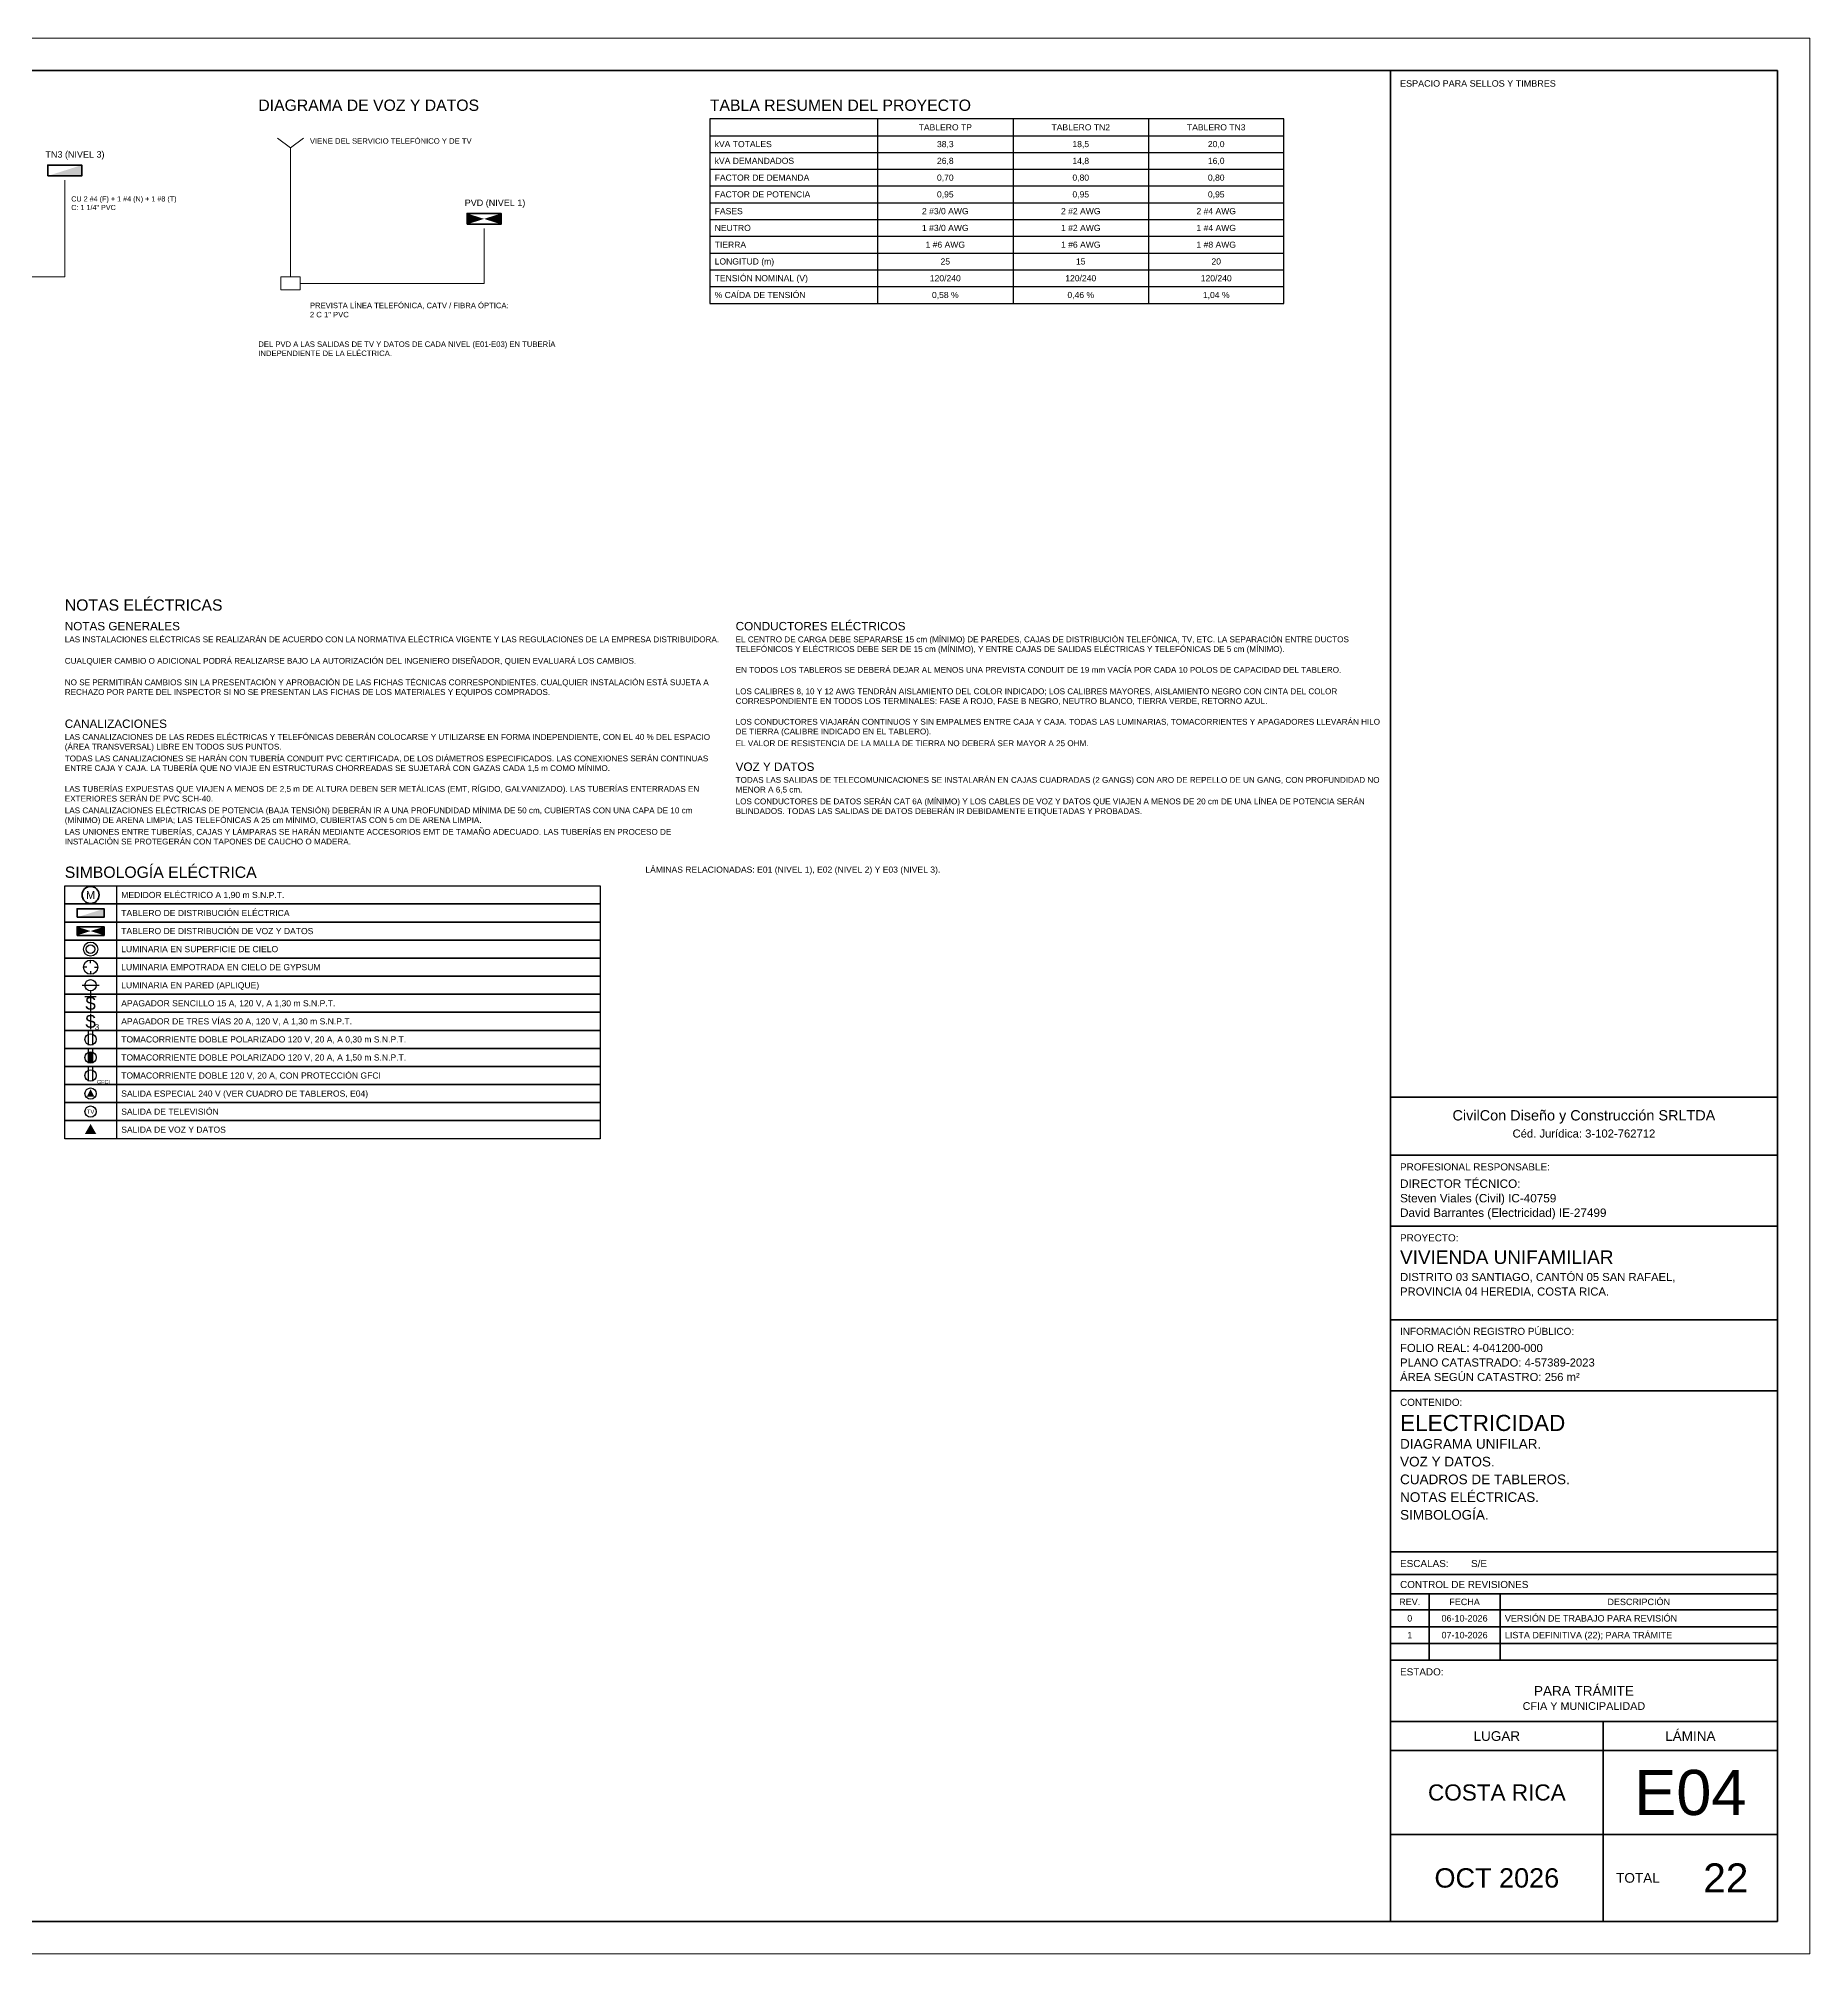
# Paper-space layout 'E04-TABLEROS' of a CAD drawing. Header units: metres, sheet in millimetres. Extents: x 0 to 841, y 0 to 594.
# Drawn here: x 292 to 841, y 0 to 594 of the extents above; entities that cross this region are included whole.
import ezdxf
from ezdxf.enums import TextEntityAlignment as Align

# ---------------------------------------------------------------- set-up
doc = ezdxf.new("R2010")
doc.units = ezdxf.units.M
for name, color, linetype, lineweight in [('A-CAJETIN', 7, 'Continuous', 35), ('A-CAJETIN-TXT', 7, 'Continuous', 25), ('A-MARCO', 7, 'Continuous', 70), ('A-NOTAS', 7, 'Continuous', 18), ('A-TABLAS', 7, 'Continuous', 25), ('A-TEXTO', 7, 'Continuous', 18), ('A-TITULOS', 7, 'Continuous', 35), ('E-APAG', 7, 'Continuous', 25), ('E-CIRC', 7, 'Continuous', 13), ('E-LUM', 7, 'Continuous', 25), ('E-TABLERO', 7, 'Continuous', 35), ('E-TOMA', 7, 'Continuous', 25), ('E-VD', 7, 'Continuous', 25)]:
    doc.layers.add(name, color=color, linetype=linetype, lineweight=lineweight)
doc.layers.add('A-VIEWPORT', color=8, linetype='Continuous', lineweight=13, plot=False)
doc.styles.add('ARIAL', font='arial.ttf')

# ---------------------------------------------------------------- blocks, each defined once
blk = doc.blocks.new('CAJETIN_A1')
for p, q in [((0, 255.6), (120, 255.6)), ((0, 237.6), (120, 237.6)), ((0, 215.6), (120, 215.6)), ((0, 186.6), (120, 186.6)), ((0, 164.6), (120, 164.6)), ((0, 114.6), (120, 114.6)), ((0, 107.6), (120, 107.6)), ((0, 101.6), (120, 101.6)), ((12, 101.6), (12, 81)), ((34, 101.6), (34, 81)), ((0, 96.6), (120, 96.6)), ((0, 91.4), (120, 91.4)), ((0, 86.2), (120, 86.2)), ((0, 81), (120, 81)), ((0, 62), (120, 62)), ((66, 62), (66, 0)), ((0, 53), (120, 53)), ((0, 27), (120, 27))]:
    blk.add_line(p, q)
blk.add_lwpolyline([(0, 0), (120, 0), (120, 574), (0, 574)], close=True)
at = {"style": 'ARIAL'}
for s, height, p in [('ESPACIO PARA SELLOS Y TIMBRES', 2, (3, 571)), ('PROFESIONAL RESPONSABLE:', 2.2, (3, 235.1)), ('PROYECTO:', 2.2, (3, 213.1)), ('INFORMACIÓN REGISTRO PÚBLICO:', 2.2, (3, 184.1)), ('CONTENIDO:', 2.2, (3, 162.1)), ('ESCALAS:', 2.2, (3, 112.1)), ('CONTROL DE REVISIONES', 2.2, (3, 105.6)), ('ESTADO:', 2.2, (3, 78.5))]:
    blk.add_text(s, height=height, dxfattribs=at).set_placement(p, align=Align.TOP_LEFT)
for s, height, p in [('REV.', 2, (6, 99.1)), ('FECHA', 2, (23, 99.1)), ('DESCRIPCIÓN', 2, (77, 99.1)), ('LÁMINA', 3, (93, 57.5)), ('LUGAR', 3, (33, 57.5))]:
    blk.add_text(s, height=height, dxfattribs=at).set_placement(p, align=Align.MIDDLE_CENTER)
blk.add_text('TOTAL', height=3, dxfattribs=at).set_placement((70, 13.5), align=Align.MIDDLE_LEFT)
for tag, height, p in [('EMPRESA', 3.2, (60, 251.6)), ('EMPRESA_CED', 2.5, (60, 245.6)), ('ESTADO_1', 3, (60, 73)), ('ESTADO_2', 2.4, (60, 68))]:
    blk.add_attdef(tag, text='', height=height, dxfattribs=at).set_placement(p, align=Align.TOP_CENTER)
for tag, height, p in [('PROF_1', 2.6, (3, 230.1)), ('PROF_2', 2.6, (3, 225.6)), ('PROF_3', 2.6, (3, 221.1)), ('PROYECTO', 4.2, (3, 208.1)), ('UBIC_1', 2.5, (3, 201.1)), ('UBIC_2', 2.5, (3, 196.6)), ('UBIC_3', 2.5, (3, 192.1)), ('REG_1', 2.5, (3, 179.1)), ('REG_2', 2.5, (3, 174.6)), ('REG_3', 2.5, (3, 170.1)), ('CONT_TIT', 5, (3, 157.1)), ('CONT_1', 3, (3, 149.6)), ('CONT_2', 3, (3, 144.1)), ('CONT_3', 3, (3, 138.6)), ('CONT_4', 3, (3, 133.1)), ('CONT_5', 3, (3, 127.6)), ('CONT_6', 3, (3, 122.1)), ('ESCALAS', 2.2, (25, 112.1))]:
    blk.add_attdef(tag, text='', height=height, dxfattribs=at).set_placement(p, align=Align.TOP_LEFT)
for tag, height, p in [('REV0_N', 2, (6, 94)), ('REV1_N', 2, (6, 88.8)), ('REV0_F', 2, (23, 94)), ('REV1_F', 2, (23, 88.8)), ('REV2_N', 2, (6, 83.6)), ('REV2_F', 2, (23, 83.6)), ('LUGAR', 5, (33, 40)), ('LAMINA', 14, (93, 40)), ('TOTAL', 9, (104, 13.5)), ('FECHA', 6, (33, 13.5))]:
    blk.add_attdef(tag, text='', height=height, dxfattribs=at).set_placement(p, align=Align.MIDDLE_CENTER)
for tag, p in [('REV0_D', (35.5, 94)), ('REV1_D', (35.5, 88.8)), ('REV2_D', (35.5, 83.6))]:
    blk.add_attdef(tag, text='', height=2, dxfattribs=at).set_placement(p, align=Align.MIDDLE_LEFT)

psp = doc.layouts.new('E04-TABLEROS')

# ---------------------------------------------------------------- hatches: boundary and pattern name
at = {"layer": 'E-TABLERO'}
for points in [[(294.72, 551.32), (305.28, 551.32), (305.28, 554.68)], [(424.72, 536.32), (430, 538), (424.72, 539.68)], [(435.28, 536.32), (430, 538), (435.28, 539.68)], [(303.82, 321.41), (312.18, 321.41), (312.18, 324.07)], [(303.82, 315.81), (308, 317.14), (303.82, 318.47)], [(312.18, 315.81), (308, 317.14), (312.18, 318.47)]]:
    psp.add_hatch(color=7, dxfattribs=at).paths.add_polyline_path(points)
at = {"layer": 'E-TOMA'}
for points in [[(307.34, 276.29), (308.66, 276.29), (308.66, 279.59), (307.34, 279.59)], [(306.79, 265.75), (309.21, 265.75), (308, 268.06)]]:
    psp.add_hatch(color=7, dxfattribs=at).paths.add_polyline_path(points)
at = {"layer": 'E-VD'}
psp.add_hatch(color=7, dxfattribs=at).paths.add_polyline_path([(306.24, 254.22), (309.76, 254.22), (308, 257.3)])

# ---------------------------------------------------------------- linework, layer by layer
at = {"layer": 'A-MARCO'}
psp.add_lwpolyline([(25, 10), (831, 10), (831, 584), (25, 584)], close=True, dxfattribs=at)
at = {"layer": 'A-TABLAS'}
for p, q in [((552, 569), (552, 563.8)), ((594, 569), (594, 563.8)), ((636, 569), (636, 563.8)), ((500, 563.8), (678, 563.8)), ((500, 558.6), (678, 558.6)), ((552, 563.8), (552, 558.6)), ((552, 558.6), (552, 553.4)), ((594, 563.8), (594, 558.6)), ((594, 558.6), (594, 553.4)), ((636, 563.8), (636, 558.6)), ((636, 558.6), (636, 553.4)), ((500, 553.4), (678, 553.4)), ((552, 553.4), (552, 548.2)), ((594, 553.4), (594, 548.2)), ((636, 553.4), (636, 548.2)), ((500, 548.2), (678, 548.2)), ((552, 548.2), (552, 543)), ((594, 548.2), (594, 543)), ((636, 548.2), (636, 543)), ((500, 543), (678, 543)), ((552, 543), (552, 537.8)), ((594, 543), (594, 537.8)), ((636, 543), (636, 537.8)), ((500, 537.8), (678, 537.8)), ((552, 537.8), (552, 532.6)), ((594, 537.8), (594, 532.6)), ((636, 537.8), (636, 532.6)), ((500, 532.6), (678, 532.6)), ((552, 532.6), (552, 527.4)), ((594, 532.6), (594, 527.4)), ((636, 532.6), (636, 527.4)), ((500, 527.4), (678, 527.4)), ((552, 527.4), (552, 522.2)), ((594, 527.4), (594, 522.2)), ((636, 527.4), (636, 522.2)), ((500, 522.2), (678, 522.2)), ((500, 517), (678, 517)), ((552, 522.2), (552, 517)), ((552, 517), (552, 511.8)), ((594, 522.2), (594, 517)), ((594, 517), (594, 511.8)), ((636, 522.2), (636, 517)), ((636, 517), (636, 511.8)), ((316, 331.14), (316, 325.54)), ((316, 325.54), (316, 319.94)), ((316, 319.94), (316, 314.34)), ((316, 314.34), (316, 308.74)), ((316, 308.74), (316, 303.14)), ((316, 303.14), (316, 297.54)), ((316, 297.54), (316, 291.94)), ((316, 291.94), (316, 286.34)), ((316, 286.34), (316, 280.74)), ((316, 280.74), (316, 275.14)), ((316, 275.14), (316, 269.54)), ((316, 269.54), (316, 263.94)), ((316, 263.94), (316, 258.34)), ((316, 258.34), (316, 252.74))]:
    psp.add_line(p, q, dxfattribs=at)
for points in [[(500, 511.8), (678, 511.8), (678, 569), (500, 569)], [(300, 331.14), (466, 331.14), (466, 325.54), (300, 325.54)], [(300, 325.54), (466, 325.54), (466, 319.94), (300, 319.94)], [(300, 319.94), (466, 319.94), (466, 314.34), (300, 314.34)], [(300, 314.34), (466, 314.34), (466, 308.74), (300, 308.74)], [(300, 308.74), (466, 308.74), (466, 303.14), (300, 303.14)], [(300, 303.14), (466, 303.14), (466, 297.54), (300, 297.54)], [(300, 297.54), (466, 297.54), (466, 291.94), (300, 291.94)], [(300, 291.94), (466, 291.94), (466, 286.34), (300, 286.34)], [(300, 286.34), (466, 286.34), (466, 280.74), (300, 280.74)], [(300, 280.74), (466, 280.74), (466, 275.14), (300, 275.14)], [(300, 275.14), (466, 275.14), (466, 269.54), (300, 269.54)], [(300, 269.54), (466, 269.54), (466, 263.94), (300, 263.94)], [(300, 263.94), (466, 263.94), (466, 258.34), (300, 258.34)], [(300, 258.34), (466, 258.34), (466, 252.74), (300, 252.74)]]:
    psp.add_lwpolyline(points, close=True, dxfattribs=at)
at = {"layer": 'A-VIEWPORT'}
psp.add_lwpolyline([(0, 0), (841, 0), (841, 594), (0, 594)], close=True, dxfattribs=at)
at = {"layer": 'E-CIRC'}
for p, q in [((366, 563), (370, 560)), ((374, 563), (370, 560)), ((370, 560), (370, 520)), ((300, 520), (300, 550)), ((430, 518), (430, 535)), ((205, 520), (300, 520)), ((373, 518), (430, 518))]:
    psp.add_line(p, q, dxfattribs=at)
psp.add_lwpolyline([(367, 516), (373, 516), (373, 520), (367, 520)], close=True, dxfattribs=at)
at = {"layer": 'E-LUM'}
for p, q in [((306.79, 305.94), (305.8, 305.94)), ((308, 307.15), (308, 308.14)), ((308, 304.73), (308, 303.74)), ((309.21, 305.94), (310.2, 305.94)), ((305.36, 300.34), (310.64, 300.34)), ((308, 298.58), (308, 296.82)), ((306.24, 296.82), (309.76, 296.82))]:
    psp.add_line(p, q, dxfattribs=at)
for centre, radius in [((308, 311.54), 2.2), ((308, 311.54), 1.32), ((308, 305.94), 2.2), ((308, 300.34), 1.76)]:
    psp.add_circle(centre, radius, dxfattribs=at)
at = {"layer": 'E-TABLERO'}
for points in [[(294.72, 551.32), (305.28, 551.32), (305.28, 554.68), (294.72, 554.68)], [(424.72, 536.32), (435.28, 536.32), (435.28, 539.68), (424.72, 539.68)], [(303.82, 321.41), (312.18, 321.41), (312.18, 324.07), (303.82, 324.07)], [(303.82, 315.81), (312.18, 315.81), (312.18, 318.47), (303.82, 318.47)]]:
    psp.add_lwpolyline(points, close=True, dxfattribs=at)
psp.add_circle((308, 328.34), 2.64, dxfattribs=at)
at = {"layer": 'E-TOMA'}
for p, q in [((307.34, 281.78), (307.34, 286.4)), ((308.66, 281.78), (308.66, 286.4)), ((307.34, 276.18), (307.34, 280.8)), ((308.66, 276.18), (308.66, 280.8)), ((307.34, 270.58), (307.34, 275.2)), ((308.66, 270.58), (308.66, 275.2))]:
    psp.add_line(p, q, dxfattribs=at)
for centre in [(308, 283.54), (308, 277.94), (308, 272.34), (308, 266.74)]:
    psp.add_circle(centre, 1.76, dxfattribs=at)
at = {"layer": 'E-VD'}
psp.add_circle((308, 261.14), 1.76, dxfattribs=at)

# ---------------------------------------------------------------- block references
at = {"layer": 'A-CAJETIN'}
ref = psp.add_blockref('CAJETIN_A1', (711, 10), dxfattribs=at)
ref.add_attrib('EMPRESA', 'CivilCon Diseño y Construcción SRLTDA', dxfattribs={"layer": 'A-CAJETIN-TXT', "height": 3.2, "style": 'ARIAL'}).set_placement((771, 261.6), align=Align.TOP_CENTER)
ref.add_attrib('EMPRESA_CED', 'Céd. Jurídica: 3-102-762712', dxfattribs={"layer": 'A-CAJETIN-TXT', "height": 2.5, "style": 'ARIAL'}).set_placement((771, 255.6), align=Align.TOP_CENTER)
ref.add_attrib('PROF_1', 'DIRECTOR TÉCNICO:', dxfattribs={"layer": 'A-CAJETIN-TXT', "height": 2.6, "style": 'ARIAL'}).set_placement((714, 240.1), align=Align.TOP_LEFT)
ref.add_attrib('PROF_2', 'Steven Viales (Civil) IC-40759', dxfattribs={"layer": 'A-CAJETIN-TXT', "height": 2.6, "style": 'ARIAL'}).set_placement((714, 235.6), align=Align.TOP_LEFT)
ref.add_attrib('PROF_3', 'David Barrantes (Electricidad) IE-27499', dxfattribs={"layer": 'A-CAJETIN-TXT', "height": 2.6, "style": 'ARIAL'}).set_placement((714, 231.1), align=Align.TOP_LEFT)
ref.add_attrib('PROYECTO', 'VIVIENDA UNIFAMILIAR', dxfattribs={"layer": 'A-CAJETIN-TXT', "height": 4.2, "style": 'ARIAL'}).set_placement((714, 218.1), align=Align.TOP_LEFT)
ref.add_attrib('UBIC_1', 'DISTRITO 03 SANTIAGO, CANTÓN 05 SAN RAFAEL,', dxfattribs={"layer": 'A-CAJETIN-TXT', "height": 2.5, "style": 'ARIAL'}).set_placement((714, 211.1), align=Align.TOP_LEFT)
ref.add_attrib('UBIC_2', 'PROVINCIA 04 HEREDIA, COSTA RICA.', dxfattribs={"layer": 'A-CAJETIN-TXT', "height": 2.5, "style": 'ARIAL'}).set_placement((714, 206.6), align=Align.TOP_LEFT)
ref.add_attrib('REG_1', 'FOLIO REAL: 4-041200-000', dxfattribs={"layer": 'A-CAJETIN-TXT', "height": 2.5, "style": 'ARIAL'}).set_placement((714, 189.1), align=Align.TOP_LEFT)
ref.add_attrib('REG_2', 'PLANO CATASTRADO: 4-57389-2023', dxfattribs={"layer": 'A-CAJETIN-TXT', "height": 2.5, "style": 'ARIAL'}).set_placement((714, 184.6), align=Align.TOP_LEFT)
ref.add_attrib('REG_3', 'ÁREA SEGÚN CATASTRO: 256 m²', dxfattribs={"layer": 'A-CAJETIN-TXT', "height": 2.5, "style": 'ARIAL'}).set_placement((714, 180.1), align=Align.TOP_LEFT)
ref.add_attrib('CONT_TIT', 'ELECTRICIDAD', dxfattribs={"layer": 'A-CAJETIN-TXT', "height": 5, "style": 'ARIAL'}).set_placement((714, 167.1), align=Align.TOP_LEFT)
ref.add_attrib('CONT_1', 'DIAGRAMA UNIFILAR.', dxfattribs={"layer": 'A-CAJETIN-TXT', "height": 3, "style": 'ARIAL'}).set_placement((714, 159.6), align=Align.TOP_LEFT)
ref.add_attrib('CONT_2', 'VOZ Y DATOS.', dxfattribs={"layer": 'A-CAJETIN-TXT', "height": 3, "style": 'ARIAL'}).set_placement((714, 154.1), align=Align.TOP_LEFT)
ref.add_attrib('CONT_3', 'CUADROS DE TABLEROS.', dxfattribs={"layer": 'A-CAJETIN-TXT', "height": 3, "style": 'ARIAL'}).set_placement((714, 148.6), align=Align.TOP_LEFT)
ref.add_attrib('CONT_4', 'NOTAS ELÉCTRICAS.', dxfattribs={"layer": 'A-CAJETIN-TXT', "height": 3, "style": 'ARIAL'}).set_placement((714, 143.1), align=Align.TOP_LEFT)
ref.add_attrib('CONT_5', 'SIMBOLOGÍA.', dxfattribs={"layer": 'A-CAJETIN-TXT', "height": 3, "style": 'ARIAL'}).set_placement((714, 137.6), align=Align.TOP_LEFT)
ref.add_attrib('ESCALAS', 'S/E', dxfattribs={"layer": 'A-CAJETIN-TXT', "height": 2.2, "style": 'ARIAL'}).set_placement((736, 122.1), align=Align.TOP_LEFT)
ref.add_attrib('REV0_N', '0', dxfattribs={"layer": 'A-CAJETIN-TXT', "height": 2, "style": 'ARIAL'}).set_placement((717, 104), align=Align.MIDDLE_CENTER)
ref.add_attrib('REV0_F', '06-10-2026', dxfattribs={"layer": 'A-CAJETIN-TXT', "height": 2, "style": 'ARIAL'}).set_placement((734, 104), align=Align.MIDDLE_CENTER)
ref.add_attrib('REV0_D', 'VERSIÓN DE TRABAJO PARA REVISIÓN', dxfattribs={"layer": 'A-CAJETIN-TXT', "height": 2, "style": 'ARIAL'}).set_placement((746.5, 104), align=Align.MIDDLE_LEFT)
ref.add_attrib('REV1_N', '1', dxfattribs={"layer": 'A-CAJETIN-TXT', "height": 2, "style": 'ARIAL'}).set_placement((717, 98.8), align=Align.MIDDLE_CENTER)
ref.add_attrib('REV1_F', '07-10-2026', dxfattribs={"layer": 'A-CAJETIN-TXT', "height": 2, "style": 'ARIAL'}).set_placement((734, 98.8), align=Align.MIDDLE_CENTER)
ref.add_attrib('REV1_D', 'LISTA DEFINITIVA (22); PARA TRÁMITE', dxfattribs={"layer": 'A-CAJETIN-TXT', "height": 2, "style": 'ARIAL'}).set_placement((746.5, 98.8), align=Align.MIDDLE_LEFT)
ref.add_attrib('ESTADO_1', 'PARA TRÁMITE', dxfattribs={"layer": 'A-CAJETIN-TXT', "height": 3, "style": 'ARIAL'}).set_placement((771, 83), align=Align.TOP_CENTER)
ref.add_attrib('ESTADO_2', 'CFIA Y MUNICIPALIDAD', dxfattribs={"layer": 'A-CAJETIN-TXT', "height": 2.4, "style": 'ARIAL'}).set_placement((771, 78), align=Align.TOP_CENTER)
ref.add_attrib('LUGAR', 'COSTA RICA', dxfattribs={"layer": 'A-CAJETIN-TXT', "height": 5, "style": 'ARIAL'}).set_placement((744, 50), align=Align.MIDDLE_CENTER)
ref.add_attrib('LAMINA', 'E04', dxfattribs={"layer": 'A-CAJETIN-TXT', "height": 14, "style": 'ARIAL'}).set_placement((804, 50), align=Align.MIDDLE_CENTER)
ref.add_attrib('FECHA', 'OCT 2026', dxfattribs={"layer": 'A-CAJETIN-TXT', "height": 6, "style": 'ARIAL'}).set_placement((744, 23.5), align=Align.MIDDLE_CENTER)
ref.add_attrib('TOTAL', '22', dxfattribs={"layer": 'A-CAJETIN-TXT', "height": 9, "style": 'ARIAL'}).set_placement((815, 23.5), align=Align.MIDDLE_CENTER)

# ---------------------------------------------------------------- texts
at = {"layer": 'A-NOTAS', "attachment_point": 1, "style": 'ARIAL'}
for s, insert, char_height, width in [('LAS INSTALACIONES ELÉCTRICAS SE REALIZARÁN DE ACUERDO CON LA NORMATIVA ELÉCTRICA VIGENTE Y LAS REGULACIONES DE LA EMPRESA DISTRIBUIDORA.', (300, 408.5), 1.8, 200), ('EL CENTRO DE CARGA DEBE SEPARARSE 15 cm (MÍNIMO) DE PAREDES, CAJAS DE DISTRIBUCIÓN TELEFÓNICA, TV, ETC. LA SEPARACIÓN ENTRE DUCTOS TELEFÓNICOS Y ELÉCTRICOS DEBE SER DE 15 cm (MÍNIMO), Y ENTRE CAJAS DE SALIDAS ELÉCTRICAS Y TELEFÓNICAS DE 5 cm (MÍNIMO).', (508, 408.5), 1.8, 200), ('CUALQUIER CAMBIO O ADICIONAL PODRÁ REALIZARSE BAJO LA AUTORIZACIÓN DEL INGENIERO DISEÑADOR, QUIEN EVALUARÁ LOS CAMBIOS.', (300, 401.84), 1.8, 200), ('EN TODOS LOS TABLEROS SE DEBERÁ DEJAR AL MENOS UNA PREVISTA CONDUIT DE 19 mm VACÍA POR CADA 10 POLOS DE CAPACIDAD DEL TABLERO.', (508, 399.05), 1.8, 200), ('NO SE PERMITIRÁN CAMBIOS SIN LA PRESENTACIÓN Y APROBACIÓN DE LAS FICHAS TÉCNICAS CORRESPONDIENTES. CUALQUIER INSTALACIÓN ESTÁ SUJETA A RECHAZO POR PARTE DEL INSPECTOR SI NO SE PRESENTAN LAS FICHAS DE LOS MATERIALES Y EQUIPOS COMPRADOS.', (300, 395.18), 1.8, 200), ('LOS CALIBRES 8, 10 Y 12 AWG TENDRÁN AISLAMIENTO DEL COLOR INDICADO; LOS CALIBRES MAYORES, AISLAMIENTO NEGRO CON CINTA DEL COLOR CORRESPONDIENTE EN TODOS LOS TERMINALES: FASE A ROJO, FASE B NEGRO, NEUTRO BLANCO, TIERRA VERDE, RETORNO AZUL.', (508, 392.39), 1.8, 200), ('LOS CONDUCTORES VIAJARÁN CONTINUOS Y SIN EMPALMES ENTRE CAJA Y CAJA. TODAS LAS LUMINARIAS, TOMACORRIENTES Y APAGADORES LLEVARÁN HILO DE TIERRA (CALIBRE INDICADO EN EL TABLERO).', (508, 382.94), 1.8, 200), ('LAS CANALIZACIONES DE LAS REDES ELÉCTRICAS Y TELEFÓNICAS DEBERÁN COLOCARSE Y UTILIZARSE EN FORMA INDEPENDIENTE, CON EL 40 % DEL ESPACIO (ÁREA TRANSVERSAL) LIBRE EN TODOS SUS PUNTOS.', (300, 378.23), 1.8, 200), ('EL VALOR DE RESISTENCIA DE LA MALLA DE TIERRA NO DEBERÁ SER MAYOR A 25 OHM.', (508, 376.28), 1.8, 200), ('TODAS LAS CANALIZACIONES SE HARÁN CON TUBERÍA CONDUIT PVC CERTIFICADA, DE LOS DIÁMETROS ESPECIFICADOS. LAS CONEXIONES SERÁN CONTINUAS ENTRE CAJA Y CAJA. LA TUBERÍA QUE NO VIAJE EN ESTRUCTURAS CHORREADAS SE SUJETARÁ CON GAZAS CADA 1,5 m COMO MÍNIMO.', (300, 371.57), 1.8, 200), ('LAS TUBERÍAS EXPUESTAS QUE VIAJEN A MENOS DE 2,5 m DE ALTURA DEBEN SER METÁLICAS (EMT, RÍGIDO, GALVANIZADO). LAS TUBERÍAS ENTERRADAS EN EXTERIORES SERÁN DE PVC SCH-40.', (300, 362.12), 1.8, 200), ('TODAS LAS SALIDAS DE TELECOMUNICACIONES SE INSTALARÁN EN CAJAS CUADRADAS (2 GANGS) CON ARO DE REPELLO DE UN GANG, CON PROFUNDIDAD NO MENOR A 6,5 cm.', (508, 364.91), 1.8, 200), ('LOS CONDUCTORES DE DATOS SERÁN CAT 6A (MÍNIMO) Y LOS CABLES DE VOZ Y DATOS QUE VIAJEN A MENOS DE 20 cm DE UNA LÍNEA DE POTENCIA SERÁN BLINDADOS. TODAS LAS SALIDAS DE DATOS DEBERÁN IR DEBIDAMENTE ETIQUETADAS Y PROBADAS.', (508, 358.25), 1.8, 200), ('LAS CANALIZACIONES ELÉCTRICAS DE POTENCIA (BAJA TENSIÓN) DEBERÁN IR A UNA PROFUNDIDAD MÍNIMA DE 50 cm, CUBIERTAS CON UNA CAPA DE 10 cm (MÍNIMO) DE ARENA LIMPIA; LAS TELEFÓNICAS A 25 cm MÍNIMO, CUBIERTAS CON 5 cm DE ARENA LIMPIA.', (300, 355.46), 1.8, 200), ('LAS UNIONES ENTRE TUBERÍAS, CAJAS Y LÁMPARAS SE HARÁN MEDIANTE ACCESORIOS EMT DE TAMAÑO ADECUADO. LAS TUBERÍAS EN PROCESO DE INSTALACIÓN SE PROTEGERÁN CON TAPONES DE CAUCHO O MADERA.', (300, 348.8), 1.8, 200), ('LÁMINAS RELACIONADAS: E01 (NIVEL 1), E02 (NIVEL 2) Y E03 (NIVEL 3).', (480, 337.14), 1.9, 225)]:
    psp.add_mtext(s, dxfattribs=dict(at, insert=insert, char_height=char_height, width=width))
at = {"layer": 'A-TEXTO', "style": 'ARIAL'}
for s, p in [('TABLERO TP', (573, 566.4)), ('TABLERO TN2', (615, 566.4)), ('TABLERO TN3', (657, 566.4)), ('38,3', (573, 561.2)), ('18,5', (615, 561.2)), ('20,0', (657, 561.2)), ('26,8', (573, 556)), ('14,8', (615, 556)), ('16,0', (657, 556)), ('0,70', (573, 550.8)), ('0,95', (573, 545.6)), ('0,80', (615, 550.8)), ('0,95', (615, 545.6)), ('0,80', (657, 550.8)), ('0,95', (657, 545.6)), ('2 #3/0 AWG', (573, 540.4)), ('2 #2 AWG', (615, 540.4)), ('2 #4 AWG', (657, 540.4)), ('1 #3/0 AWG', (573, 535.2)), ('1 #2 AWG', (615, 535.2)), ('1 #4 AWG', (657, 535.2)), ('1 #6 AWG', (573, 530)), ('1 #6 AWG', (615, 530)), ('1 #8 AWG', (657, 530)), ('25', (573, 524.8)), ('15', (615, 524.8)), ('20', (657, 524.8)), ('120/240', (573, 519.6)), ('120/240', (615, 519.6)), ('120/240', (657, 519.6)), ('0,58 %', (573, 514.4)), ('0,46 %', (615, 514.4)), ('1,04 %', (657, 514.4))]:
    psp.add_text(s, height=1.9, dxfattribs=at).set_placement(p, align=Align.MIDDLE_CENTER)
for s, height, p in [('TN3 (NIVEL 3)', 2, (294, 558)), ('kVA TOTALES', 1.9, (501.5, 561.2)), ('kVA DEMANDADOS', 1.9, (501.5, 556)), ('FACTOR DE DEMANDA', 1.9, (501.5, 550.8)), ('FACTOR DE POTENCIA', 1.9, (501.5, 545.6)), ('PVD (NIVEL 1)', 2, (424, 543)), ('FASES', 1.9, (501.5, 540.4)), ('NEUTRO', 1.9, (501.5, 535.2)), ('TIERRA', 1.9, (501.5, 530)), ('LONGITUD (m)', 1.9, (501.5, 524.8)), ('TENSIÓN NOMINAL (V)', 1.9, (501.5, 519.6)), ('% CAÍDA DE TENSIÓN', 1.9, (501.5, 514.4)), ('MEDIDOR ELÉCTRICO A 1,90 m S.N.P.T.', 1.9, (317.5, 328.34)), ('TABLERO DE DISTRIBUCIÓN ELÉCTRICA', 1.9, (317.5, 322.74)), ('TABLERO DE DISTRIBUCIÓN DE VOZ Y DATOS', 1.9, (317.5, 317.14)), ('LUMINARIA EN SUPERFICIE DE CIELO', 1.9, (317.5, 311.54)), ('LUMINARIA EMPOTRADA EN CIELO DE GYPSUM', 1.9, (317.5, 305.94)), ('LUMINARIA EN PARED (APLIQUE)', 1.9, (317.5, 300.34)), ('APAGADOR SENCILLO 15 A, 120 V, A 1,30 m S.N.P.T.', 1.9, (317.5, 294.74)), ('APAGADOR DE TRES VÍAS 20 A, 120 V, A 1,30 m S.N.P.T.', 1.9, (317.5, 289.14)), ('TOMACORRIENTE DOBLE POLARIZADO 120 V, 20 A, A 0,30 m S.N.P.T.', 1.9, (317.5, 283.54)), ('TOMACORRIENTE DOBLE POLARIZADO 120 V, 20 A, A 1,50 m S.N.P.T.', 1.9, (317.5, 277.94)), ('TOMACORRIENTE DOBLE 120 V, 20 A, CON PROTECCIÓN GFCI', 1.9, (317.5, 272.34)), ('SALIDA ESPECIAL 240 V (VER CUADRO DE TABLEROS, E04)', 1.9, (317.5, 266.74)), ('SALIDA DE TELEVISIÓN', 1.9, (317.5, 261.14)), ('SALIDA DE VOZ Y DATOS', 1.9, (317.5, 255.54))]:
    psp.add_text(s, height=height, dxfattribs=at).set_placement(p, align=Align.MIDDLE_LEFT)
at = {"layer": 'A-TEXTO', "attachment_point": 1, "style": 'ARIAL'}
for s, insert, char_height, width in [('VIENE DEL SERVICIO TELEFÓNICO Y DE TV', (376, 563), 1.7, 50), ('CU 2 #4 (F) + 1 #4 (N) + 1 #8 (T)\\PC: 1 1/4" PVC', (302, 545), 1.6, 42), ('PREVISTA LÍNEA TELEFÓNICA, CATV / FIBRA ÓPTICA: 2 C 1" PVC', (376, 512), 1.7, 62), ('DEL PVD A LAS SALIDAS DE TV Y DATOS DE CADA NIVEL (E01-E03) EN TUBERÍA INDEPENDIENTE DE LA ELÉCTRICA.', (360, 500), 1.7, 95)]:
    psp.add_mtext(s, dxfattribs=dict(at, insert=insert, char_height=char_height, width=width))
at = {"layer": 'A-TITULOS', "style": 'ARIAL'}
for s, height, p in [('DIAGRAMA DE VOZ Y DATOS', 3.5, (360, 575)), ('TABLA RESUMEN DEL PROYECTO', 3.5, (500, 575)), ('NOTAS ELÉCTRICAS', 3.5, (300, 420)), ('NOTAS GENERALES', 2.6, (300, 413)), ('CONDUCTORES ELÉCTRICOS', 2.6, (508, 413)), ('CANALIZACIONES', 2.6, (300, 382.73)), ('VOZ Y DATOS', 2.6, (508, 369.41)), ('SIMBOLOGÍA ELÉCTRICA', 3.5, (300, 337.14))]:
    psp.add_text(s, height=height, dxfattribs=at).set_placement(p, align=Align.TOP_LEFT)
at = {"layer": 'E-APAG', "style": 'ARIAL'}
for s, height, p in [('$', 4.18, (308, 294.74)), ('$', 4.18, (308, 289.14)), ('3', 1.76, (309.98, 287.38))]:
    psp.add_text(s, height=height, dxfattribs=at).set_placement(p, align=Align.MIDDLE_CENTER)
at = {"layer": 'E-TABLERO', "style": 'ARIAL'}
psp.add_text('M', height=2.42, dxfattribs=at).set_placement((308, 328.34), align=Align.MIDDLE_CENTER)
at = {"layer": 'E-TOMA', "style": 'ARIAL'}
psp.add_text('GFCI', height=1.21, dxfattribs=at).set_placement((309.98, 270.36), align=Align.MIDDLE_LEFT)
at = {"layer": 'E-VD', "style": 'ARIAL'}
psp.add_text('TV', height=1.32, dxfattribs=at).set_placement((308, 261.14), align=Align.MIDDLE_CENTER)

doc.saveas('drawing.dxf')
